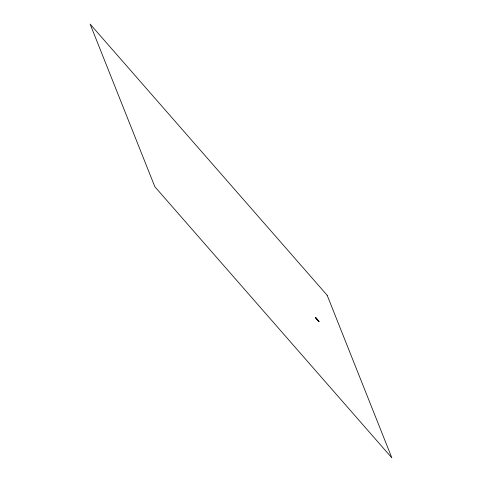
<?xml version="1.0" encoding="UTF-8"?>
<svg xmlns="http://www.w3.org/2000/svg" width="482" height="482" viewBox="0 0 482 482"><rect width="100%" height="100%" fill="white"/><g stroke="black" fill="none" stroke-linecap="round" stroke-linejoin="round"><path stroke-width="0.72" d="M316.752 319.048L316.584 318.765L316.782 319.12M318.765 321.355L318.596 321.072L318.849 321.47M316.819 318.921L316.252 318.241L316.993 319.361L316.74 318.716M315.547 317.499L316.234 318.488L315.493 317.373L316.084 318.12M316.306 318.373L316.897 319.12M318.096 320.428L317.505 319.674L318.241 320.795L317.596 319.903M318.319 320.681L319.006 321.669L318.265 320.548L318.861 321.295M317.728 320.072L317.975 320.47M315.716 317.765L315.981 318.204M327.158 295.267L90.122 24.1L154.843 186.733L391.878 457.9L327.158 295.267"/></g></svg>
